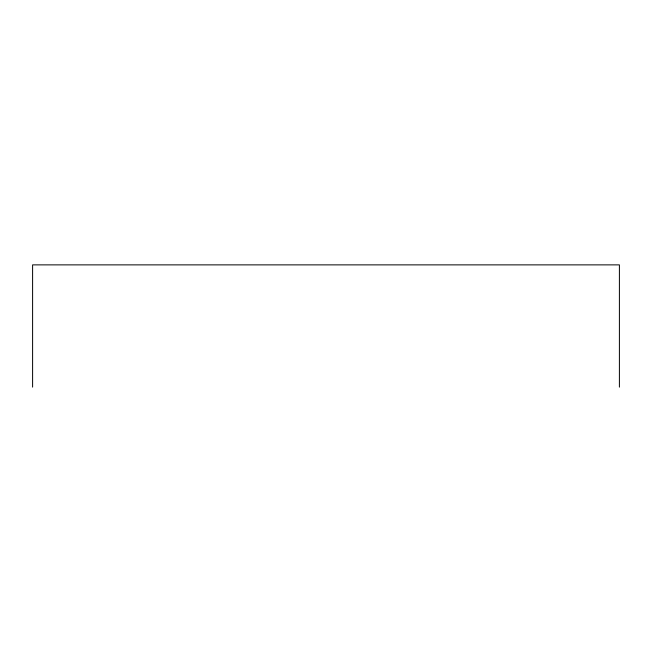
<?xml version="1.0" encoding="UTF-8"?>
<svg xmlns="http://www.w3.org/2000/svg" width="652" height="652" viewBox="0 0 652 652"><rect width="100%" height="100%" fill="white"/><g stroke="black" fill="none" stroke-linecap="round" stroke-linejoin="round"><path stroke-width="0.98" d="M619.4 387.125L619.4 264.875L32.6 264.875L32.6 387.125"/></g></svg>
